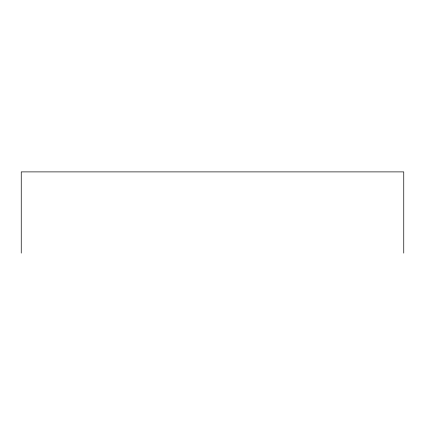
<?xml version="1.0" encoding="UTF-8"?>
<svg xmlns="http://www.w3.org/2000/svg" width="425" height="425" viewBox="0 0 425 425"><rect width="100%" height="100%" fill="white"/><g stroke="black" fill="none" stroke-linecap="round" stroke-linejoin="round"><path stroke-width="0.64" d="M403.75 253.109L403.75 171.891L21.25 171.891L21.25 253.109"/></g></svg>
